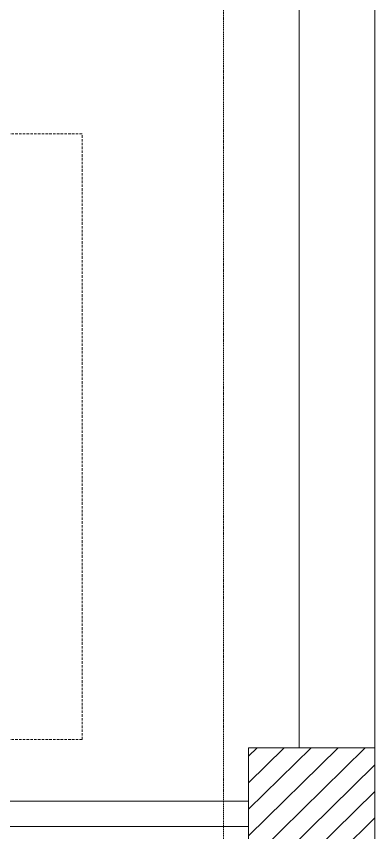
# Model space of a CAD drawing. Header units: inches. Extents: x 65545 to 131389, y 89316 to 140293.
# Drawn here: x 130416 to 131127, y 102468 to 104086 of the extents above; entities that cross this region are included whole.
import ezdxf

# ---------------------------------------------------------------- set-up
doc = ezdxf.new("R2010")
doc.units = ezdxf.units.IN
doc.header["$MEASUREMENT"] = 0
doc.linetypes.add('HIDDEN', pattern=[0.375, 0.25, -0.125])
doc.linetypes.add('HIDDENX2', pattern=[0.75, 0.5, -0.25])
doc.layers.add('DIM', color=251, linetype='Continuous', lineweight=0)
doc.layers.add('M-X-BKGD', color=8, linetype='Continuous')

# ---------------------------------------------------------------- blocks, each defined once
blk = doc.blocks.new('123')
at = {"layer": 'DIM', "ltscale": 10}
h = blk.add_hatch(dxfattribs=at)
h.set_pattern_fill('ANSI31', color=256, scale=300, angle=269.5323, style=0)
h.set_pattern_definition([(314.5323265, (333442.89, -1806763.234), (26.732058, 26.2991839), [])])
h.paths.add_polyline_path([(-776145.3, -1075766.2), (-776145.3, -1075516.2), (-776395.3, -1075516.2), (-776395.3, -1075766.2)])
h.paths.add_polyline_path([(-773145.3, -1075766.2), (-773145.3, -1075616.2), (-773395.3, -1075616.2), (-773395.3, -1075766.2)])
h.paths.add_polyline_path([(-773145.3, -1075616.2), (-773145.3, -1075516.2), (-773395.3, -1075516.2), (-773395.3, -1075616.2)])
at = {"layer": 'DIM'}
for p, q in [((-776301.3, -1075516.2), (-776301.3, -1073800.9)), ((-776301.3, -1075516.2), (-776301.3, -1073800.9)), ((-776251.3, -1075516.2), (-776251.3, -1073801.2)), ((-776251.3, -1075516.2), (-776251.3, -1073801.2))]:
    blk.add_line(p, q, dxfattribs=at)
at = {"layer": 'DIM', "color": 8, "linetype": 'Continuous', "lineweight": 0, "ltscale": 10}
for p, q in [((-776145.3, -1075616.2), (-744963.5, -1075616.2)), ((-776145.3, -1075616.2), (-773395.3, -1075616.2)), ((-786820, -1075766.2), (-744795.1, -1075766.2)), ((-786820, -1075766.2), (-745046.7, -1075766.2))]:
    blk.add_line(p, q, dxfattribs=at)
at = {"layer": 'DIM', "linetype": 'HIDDENX2', "lineweight": 0, "ltscale": 10}
blk.add_lwpolyline([(-774929, -1074236.2), (-776129, -1074236.2), (-776129, -1075186.2), (-774929, -1075186.2)], close=True, dxfattribs=at)
blk.add_lwpolyline([(-774929, -1074236.2), (-776129, -1074236.2), (-776129, -1075186.2), (-774929, -1075186.2)], close=True, dxfattribs=at)
at = {"layer": 'DIM'}
blk.add_lwpolyline([(-776395.3, -1075516.2), (-776395.3, -1075766.2), (-776145.3, -1075766.2), (-776145.3, -1075516.2)], close=True, dxfattribs=at)
blk.add_lwpolyline([(-776395.3, -1075516.2), (-776395.3, -1075766.2), (-776145.3, -1075766.2), (-776145.3, -1075516.2)], close=True, dxfattribs=at)

msp = doc.modelspace()

# ---------------------------------------------------------------- linework, layer by layer
at = {"layer": 'M-X-BKGD', "color": 8, "linetype": 'Continuous', "lineweight": 0, "ltscale": 10}
for p, q in [((131126.8, 91961.8), (131126.8, 133986.7)), ((131126.8, 91961.8), (131126.8, 133735)), ((130976.8, 102636.4), (130976.8, 105386.4)), ((130976.8, 102636.4), (130976.8, 105386.4)), ((130876.8, 102530.4), (129161.8, 102530.4)), ((130876.8, 102530.4), (129161.8, 102530.4)), ((130876.8, 102480.4), (129161.5, 102480.4)), ((130876.8, 102480.4), (129161.5, 102480.4))]:
    msp.add_line(p, q, dxfattribs=at)
at = {"layer": 'M-X-BKGD', "color": 8, "linetype": 'HIDDEN', "lineweight": 0, "ltscale": 10}
msp.add_line((130826.8, 91961.8), (130826.8, 133649.9), dxfattribs=at)
at = {"layer": 'M-X-BKGD', "color": 8, "linetype": 'Continuous', "lineweight": 0, "ltscale": 10}
msp.add_lwpolyline([(130876.8, 102386.4), (131126.8, 102386.4), (131126.8, 102636.4), (130876.8, 102636.4)], close=True, dxfattribs=at)
msp.add_lwpolyline([(130876.8, 102386.4), (131126.8, 102386.4), (131126.8, 102636.4), (130876.8, 102636.4)], close=True, dxfattribs=at)

# ---------------------------------------------------------------- block references
at = {"layer": 'M-X-BKGD', "rotation": 90}
msp.add_blockref('123', (-944639.4, 878781.7), dxfattribs=at)

doc.saveas('drawing.dxf')
